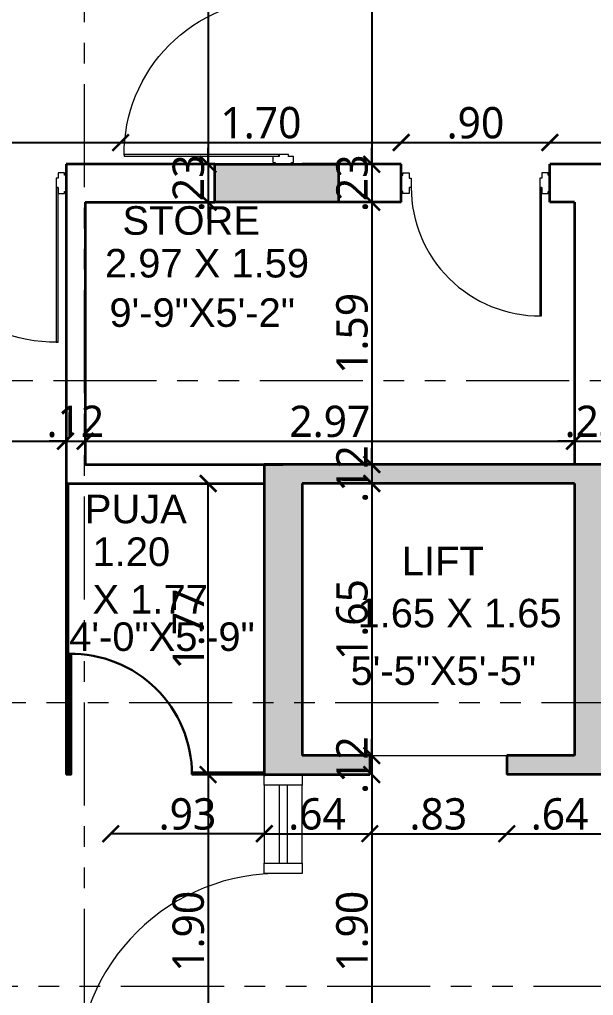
# Model space of a CAD drawing. Extents: x 2450 to 2649, y -7 to 131.
# Drawn here: x 2466.54 to 2470.02, y 88.64 to 94.56 of the extents above; entities that cross this region are included whole.
import ezdxf

# ---------------------------------------------------------------- set-up
doc = ezdxf.new("R2010")
doc.units = 0
doc.header["$MEASUREMENT"] = 0
doc.header["$PDMODE"] = 34
doc.linetypes.add('PHANTOM2', pattern=[1.25, 0.625, -0.125, 0.125, -0.125, 0.125, -0.125])
for name, color, linetype, lineweight in [('COLUMN', 5, 'Continuous', 35), ('DOOR-WINDOW', 35, 'Continuous', 13), ('DROP', 35, 'Continuous', 13), ('SECTION LINE', 3, 'PHANTOM2', 5), ('TEXT-1', 7, 'Continuous', 9), ('WALL', 30, 'Continuous', 35), ('WINDOW-LINE', 25, 'Continuous', 9)]:
    doc.layers.add(name, color=color, linetype=linetype, lineweight=lineweight)
for name, color, linetype, lineweight, true_color in [('COLUMN FILLING', 7, 'Continuous', 9, 0xc0bba0), ('COULMN HATCH', 7, 'Continuous', 13, 0xadadad), ('DIM_1', 7, 'Continuous', 13, 0x000000), ('INTERIOR', 7, 'Continuous', 9, 0x878b6f)]:
    doc.layers.add(name, color=color, linetype=linetype, lineweight=lineweight, true_color=true_color)
doc.styles.add('ARIAL', font='arial.ttf')
doc.styles.get("Standard").update_dxf_attribs({"font": 'malgunsl.ttf'})
doc.dimstyles.new('R07', dxfattribs={"dimtxt": 0.19, "dimasz": 0.1, "dimexe": 0.18, "dimexo": 0.0625, "dimgap": 0.02, "dimtad": 1, "dimzin": 4, "dimdsep": 46, "dimtxsty": 'Standard', "dimblk": 'ARCHTICK', "dimcen": 0, "dimse1": 1, "dimse2": 1, "dimclrd": 256, "dimclre": 48, "dimclrt": 256, "dimadec": 0, "dimazin": 0, "dimtm": 1e-09, "dimtfac": 1, "dimtix": 1, "dimtmove": 1, "dimatfit": 3, "dimfxl": 0.18, "dimtolj": 1, "dimtzin": 0, "dimlwe": 15, "dimarcsym": 0})

# ---------------------------------------------------------------- blocks, each defined once
blk = doc.blocks.new('*U1789')
at = {"layer": 'DOOR-WINDOW'}
for points in [[(2075.8136, -39.8247), (2075.7136, -39.8247), (2075.7136, -39.8143), (2075.7011, -39.8143), (2075.7011, -39.7768), (2075.7323, -39.7768), (2075.7323, -39.7643), (2075.7886, -39.7643), (2075.7886, -39.7768), (2075.8261, -39.7768), (2075.8261, -39.8143), (2075.8136, -39.8143)], [(2076.728, -39.7755), (2075.7898, -39.7755), (2075.7898, -39.7643), (2076.728, -39.7643), (2076.728, -39.7755)]]:
    blk.add_lwpolyline(points, close=True, dxfattribs=at)
blk.add_arc((2075.7886, -39.7643), 0.9394, 359.63334, 90, dxfattribs=at)
at = {"layer": 'WINDOW-LINE'}
for p, q in [((2075.6488, -36.6047), (2075.6488, -38.8247)), ((2075.8788, -36.6047), (2075.8788, -38.8247))]:
    blk.add_line(p, q, dxfattribs=at)
at = {"layer": 'WINDOW-LINE', "color": 35, "true_color": 0x9d754d}
for p, q in [((2075.6999, -36.6686), (2075.6999, -38.7609)), ((2075.8276, -36.6686), (2075.8276, -38.7609))]:
    blk.add_line(p, q, dxfattribs=at)
at = {"layer": 'WINDOW-LINE', "color": 4, "true_color": 0x24ffff}
blk.add_line((2075.7638, -36.6686), (2075.7638, -38.7609), dxfattribs=at)
at = {"layer": 'WINDOW-LINE'}
for points in [[(2075.6488, -36.6047), (2075.8788, -36.6047), (2075.8788, -36.6047), (2075.6488, -36.6047)], [(2075.6488, -38.8247), (2075.8788, -38.8247), (2075.8788, -38.8247), (2075.6488, -38.8247)]]:
    blk.add_lwpolyline(points, close=True, dxfattribs=at)
at = {"layer": 'WINDOW-LINE', "color": 35, "true_color": 0x9d754d}
for points in [[(2075.6999, -36.6047), (2075.8276, -36.6047), (2075.8276, -36.6686), (2075.6999, -36.6686)], [(2075.6999, -38.8247), (2075.8276, -38.8247), (2075.8276, -38.7609), (2075.6999, -38.7609)]]:
    blk.add_lwpolyline(points, close=True, dxfattribs=at)
blk = doc.blocks.new('*U44')
at = {"layer": 'DOOR-WINDOW'}
for points in [[(2075.8136, -39.8247), (2075.7136, -39.8247), (2075.7136, -39.8143), (2075.7011, -39.8143), (2075.7011, -39.7768), (2075.7323, -39.7768), (2075.7323, -39.7643), (2075.7886, -39.7643), (2075.7886, -39.7768), (2075.8261, -39.7768), (2075.8261, -39.8143), (2075.8136, -39.8143)], [(2076.728, -39.7755), (2075.7898, -39.7755), (2075.7898, -39.7643), (2076.728, -39.7643), (2076.728, -39.7755)]]:
    blk.add_lwpolyline(points, close=True, dxfattribs=at)
blk.add_arc((2075.7886, -39.7643), 0.9394, 359.63334, 90, dxfattribs=at)
at = {"layer": 'WINDOW-LINE'}
for p, q in [((2075.6488, -36.0147), (2075.6488, -38.8247)), ((2075.8788, -36.0147), (2075.8788, -38.8247))]:
    blk.add_line(p, q, dxfattribs=at)
at = {"layer": 'WINDOW-LINE', "color": 35, "true_color": 0x9d754d}
for p, q in [((2075.6999, -36.0786), (2075.6999, -38.7609)), ((2075.8276, -36.0786), (2075.8276, -38.7609))]:
    blk.add_line(p, q, dxfattribs=at)
at = {"layer": 'WINDOW-LINE', "color": 4, "true_color": 0x24ffff}
blk.add_line((2075.7638, -36.0786), (2075.7638, -38.7609), dxfattribs=at)
at = {"layer": 'WINDOW-LINE'}
for points in [[(2075.6488, -36.0147), (2075.8788, -36.0147), (2075.8788, -36.0147), (2075.6488, -36.0147)], [(2075.6488, -38.8247), (2075.8788, -38.8247), (2075.8788, -38.8247), (2075.6488, -38.8247)]]:
    blk.add_lwpolyline(points, close=True, dxfattribs=at)
at = {"layer": 'WINDOW-LINE', "color": 35, "true_color": 0x9d754d}
for points in [[(2075.6999, -36.0147), (2075.8276, -36.0147), (2075.8276, -36.0786), (2075.6999, -36.0786)], [(2075.6999, -38.8247), (2075.8276, -38.8247), (2075.8276, -38.7609), (2075.6999, -38.7609)]]:
    blk.add_lwpolyline(points, close=True, dxfattribs=at)
blk = doc.blocks.new('*U14')
at = {"layer": 'DOOR-WINDOW'}
for points in [[(0.0492, 0.804), (0.0492, 0.0263), (0.0605, 0.0263), (0.0605, 0.804), (0.0492, 0.804)], [(0, 0.05), (0, -0.05), (0.0105, -0.05), (0.0105, -0.0625), (0.048, -0.0625), (0.048, -0.0313), (0.0605, -0.0313), (0.0605, 0.025), (0.048, 0.025), (0.048, 0.0625), (0.0105, 0.0625), (0.0105, 0.05)], [(0.9, 0.05), (0.9, -0.05), (0.8895, -0.05), (0.8895, -0.0625), (0.852, -0.0625), (0.852, -0.0313), (0.8395, -0.0313), (0.8395, 0.025), (0.852, 0.025), (0.852, 0.0625), (0.8895, 0.0625), (0.8895, 0.05)]]:
    blk.add_lwpolyline(points, close=True, dxfattribs=at)
blk.add_arc((0.0605, 0.025), 0.779, 360, 90.36666, dxfattribs=at)
blk = doc.blocks.new('_ArchTick')
at = {"color": 0, "linetype": 'ByBlock', "const_width": 0.15}
blk.add_lwpolyline([(-0.5, -0.5), (0.5, 0.5)], dxfattribs=at)
blk = doc.blocks.new('*D3320')
at = {"layer": 'DEFPOINTS', "color": 0, "transparency": 16777216}
for p in [(2466.8276, 97.4924), (2467.6797, 93.6824), (2467.7201, 93.6824)]:
    blk.add_point(p, dxfattribs=at)
at = {"layer": 'DIM_1', "lineweight": -2, "transparency": 16777216}
blk.add_line((2467.6797, 97.4924), (2467.6797, 93.6824), dxfattribs=at)
at = {"layer": 'DIM_1', "lineweight": -2, "transparency": 16777216, "xscale": 0.1, "yscale": 0.1, "zscale": 0.1}
for p, rotation in [((2467.6797, 97.4924), 90), ((2467.6797, 93.6824), 270)]:
    blk.add_blockref('_ArchTick', p, dxfattribs=dict(at, rotation=rotation))
at = {"layer": 'DIM_1', "transparency": 16777216, "insert": (2467.5609, 95.5874), "char_height": 0.19, "attachment_point": 5, "rotation": 90}
blk.add_mtext('\\A1;3.81', dxfattribs=at)
blk = doc.blocks.new('*D3321')
at = {"layer": 'DEFPOINTS', "color": 0, "transparency": 16777216}
for p in [(2467.7201, 93.6824), (2467.6797, 93.4524), (2467.7201, 93.4524)]:
    blk.add_point(p, dxfattribs=at)
at = {"layer": 'DIM_1', "lineweight": -2, "transparency": 16777216}
for p, q in [((2467.6797, 93.6824), (2467.6797, 93.7824)), ((2467.6797, 93.6824), (2467.6797, 93.4524)), ((2467.6797, 93.4524), (2467.6797, 93.3524))]:
    blk.add_line(p, q, dxfattribs=at)
at = {"layer": 'DIM_1', "lineweight": -2, "transparency": 16777216, "xscale": 0.1, "yscale": 0.1, "zscale": 0.1}
for p, rotation in [((2467.6797, 93.6824), 270), ((2467.6797, 93.4524), 90)]:
    blk.add_blockref('_ArchTick', p, dxfattribs=dict(at, rotation=rotation))
at = {"layer": 'DIM_1', "transparency": 16777216, "insert": (2467.5614, 93.5674), "char_height": 0.19, "attachment_point": 5, "rotation": 90}
blk.add_mtext('\\A1;.23', dxfattribs=at)
blk = doc.blocks.new('*D3322')
at = {"layer": 'DEFPOINTS', "color": 0, "transparency": 16777216}
for p in [(2468.0201, 89.9824), (2467.6797, 88.0824), (2468.1351, 88.0824)]:
    blk.add_point(p, dxfattribs=at)
at = {"layer": 'DIM_1', "lineweight": -2, "transparency": 16777216}
blk.add_line((2467.6797, 89.9824), (2467.6797, 88.0824), dxfattribs=at)
at = {"layer": 'DIM_1', "lineweight": -2, "transparency": 16777216, "xscale": 0.1, "yscale": 0.1, "zscale": 0.1}
for p, rotation in [((2467.6797, 89.9824), 90), ((2467.6797, 88.0824), 270)]:
    blk.add_blockref('_ArchTick', p, dxfattribs=dict(at, rotation=rotation))
at = {"layer": 'DIM_1', "transparency": 16777216, "insert": (2467.5609, 89.0324), "char_height": 0.19, "attachment_point": 5, "rotation": 90}
blk.add_mtext('\\A1;1.90', dxfattribs=at)
blk = doc.blocks.new('*D3340')
at = {"layer": 'DEFPOINTS', "color": 0, "transparency": 16777216}
for p in [(2468.5502, 97.4925), (2468.4701, 93.6824), (2468.6716, 93.6824)]:
    blk.add_point(p, dxfattribs=at)
at = {"layer": 'DIM_1', "lineweight": -2, "transparency": 16777216}
blk.add_line((2468.6716, 97.4925), (2468.6716, 93.6824), dxfattribs=at)
at = {"layer": 'DIM_1', "lineweight": -2, "transparency": 16777216, "xscale": 0.1, "yscale": 0.1, "zscale": 0.1}
for p, rotation in [((2468.6716, 97.4925), 90), ((2468.6716, 93.6824), 270)]:
    blk.add_blockref('_ArchTick', p, dxfattribs=dict(at, rotation=rotation))
at = {"layer": 'DIM_1', "transparency": 16777216, "insert": (2468.5528, 95.5874), "char_height": 0.19, "attachment_point": 5, "rotation": 90}
blk.add_mtext('\\A1;3.81', dxfattribs=at)
blk = doc.blocks.new('*D3341')
at = {"layer": 'DEFPOINTS', "color": 0, "transparency": 16777216}
for p in [(2468.4701, 93.6824), (2468.4926, 93.4524), (2468.6716, 93.4524)]:
    blk.add_point(p, dxfattribs=at)
at = {"layer": 'DIM_1', "lineweight": -2, "transparency": 16777216}
for p, q in [((2468.6716, 93.6824), (2468.6716, 93.7824)), ((2468.6716, 93.6824), (2468.6716, 93.4524)), ((2468.6716, 93.4524), (2468.6716, 93.3524))]:
    blk.add_line(p, q, dxfattribs=at)
at = {"layer": 'DIM_1', "lineweight": -2, "transparency": 16777216, "xscale": 0.1, "yscale": 0.1, "zscale": 0.1}
for p, rotation in [((2468.6716, 93.6824), 270), ((2468.6716, 93.4524), 90)]:
    blk.add_blockref('_ArchTick', p, dxfattribs=dict(at, rotation=rotation))
at = {"layer": 'DIM_1', "transparency": 16777216, "insert": (2468.5533, 93.5674), "char_height": 0.19, "attachment_point": 5, "rotation": 90}
blk.add_mtext('\\A1;.23', dxfattribs=at)
blk = doc.blocks.new('*D3342')
at = {"layer": 'DEFPOINTS', "color": 0, "transparency": 16777216}
for p in [(2468.4926, 93.4524), (2468.4926, 91.8624), (2468.6716, 91.8624)]:
    blk.add_point(p, dxfattribs=at)
at = {"layer": 'DIM_1', "lineweight": -2, "transparency": 16777216}
blk.add_line((2468.6716, 93.4524), (2468.6716, 91.8624), dxfattribs=at)
at = {"layer": 'DIM_1', "lineweight": -2, "transparency": 16777216, "xscale": 0.1, "yscale": 0.1, "zscale": 0.1}
for p, rotation in [((2468.6716, 93.4524), 90), ((2468.6716, 91.8624), 270)]:
    blk.add_blockref('_ArchTick', p, dxfattribs=dict(at, rotation=rotation))
at = {"layer": 'DIM_1', "transparency": 16777216, "insert": (2468.5529, 92.6574), "char_height": 0.19, "attachment_point": 5, "rotation": 90}
blk.add_mtext('\\A1;1.59', dxfattribs=at)
blk = doc.blocks.new('*D3343')
at = {"layer": 'DEFPOINTS', "color": 0, "transparency": 16777216}
for p in [(2468.4926, 91.8624), (2468.6716, 91.7474), (2468.6716, 91.7474)]:
    blk.add_point(p, dxfattribs=at)
at = {"layer": 'DIM_1', "lineweight": -2, "transparency": 16777216}
for p, q in [((2468.6716, 91.8624), (2468.6716, 91.9624)), ((2468.6716, 91.8624), (2468.6716, 91.7474)), ((2468.6716, 91.7474), (2468.6716, 91.6474))]:
    blk.add_line(p, q, dxfattribs=at)
at = {"layer": 'DIM_1', "lineweight": -2, "transparency": 16777216, "xscale": 0.1, "yscale": 0.1, "zscale": 0.1}
for p, rotation in [((2468.6716, 91.8624), 270), ((2468.6716, 91.7474), 90)]:
    blk.add_blockref('_ArchTick', p, dxfattribs=dict(at, rotation=rotation))
at = {"layer": 'DIM_1', "transparency": 16777216, "insert": (2468.5531, 91.8049), "char_height": 0.19, "attachment_point": 5, "rotation": 90}
blk.add_mtext('\\A1;.12', dxfattribs=at)
blk = doc.blocks.new('*D3344')
at = {"layer": 'DEFPOINTS', "color": 0, "transparency": 16777216}
for p in [(2468.6716, 91.7474), (2468.4551, 90.0974), (2468.6716, 90.0974)]:
    blk.add_point(p, dxfattribs=at)
at = {"layer": 'DIM_1', "lineweight": -2, "transparency": 16777216}
blk.add_line((2468.6716, 91.7474), (2468.6716, 90.0974), dxfattribs=at)
at = {"layer": 'DIM_1', "lineweight": -2, "transparency": 16777216, "xscale": 0.1, "yscale": 0.1, "zscale": 0.1}
for p, rotation in [((2468.6716, 91.7474), 90), ((2468.6716, 90.0974), 270)]:
    blk.add_blockref('_ArchTick', p, dxfattribs=dict(at, rotation=rotation))
at = {"layer": 'DIM_1', "transparency": 16777216, "insert": (2468.5529, 90.9224), "char_height": 0.19, "attachment_point": 5, "rotation": 90}
blk.add_mtext('\\A1;1.65', dxfattribs=at)
blk = doc.blocks.new('*D3345')
at = {"layer": 'DEFPOINTS', "color": 0, "transparency": 16777216}
for p in [(2468.4551, 90.0974), (2468.3401, 89.9824), (2468.6716, 89.9824)]:
    blk.add_point(p, dxfattribs=at)
at = {"layer": 'DIM_1', "lineweight": -2, "transparency": 16777216}
for p, q in [((2468.6716, 90.0974), (2468.6716, 90.1974)), ((2468.6716, 90.0974), (2468.6716, 89.9824)), ((2468.6716, 89.9824), (2468.6716, 89.8824))]:
    blk.add_line(p, q, dxfattribs=at)
at = {"layer": 'DIM_1', "lineweight": -2, "transparency": 16777216, "xscale": 0.1, "yscale": 0.1, "zscale": 0.1}
for p, rotation in [((2468.6716, 90.0974), 270), ((2468.6716, 89.9824), 90)]:
    blk.add_blockref('_ArchTick', p, dxfattribs=dict(at, rotation=rotation))
at = {"layer": 'DIM_1', "transparency": 16777216, "insert": (2468.5531, 90.0399), "char_height": 0.19, "attachment_point": 5, "rotation": 90}
blk.add_mtext('\\A1;.12', dxfattribs=at)
blk = doc.blocks.new('*D3346')
at = {"layer": 'DEFPOINTS', "color": 0, "transparency": 16777216}
for p in [(2468.3401, 89.9824), (2468.3401, 88.0824), (2468.6716, 88.0824)]:
    blk.add_point(p, dxfattribs=at)
at = {"layer": 'DIM_1', "lineweight": -2, "transparency": 16777216}
blk.add_line((2468.6716, 89.9824), (2468.6716, 88.0824), dxfattribs=at)
at = {"layer": 'DIM_1', "lineweight": -2, "transparency": 16777216, "xscale": 0.1, "yscale": 0.1, "zscale": 0.1}
for p, rotation in [((2468.6716, 89.9824), 90), ((2468.6716, 88.0824), 270)]:
    blk.add_blockref('_ArchTick', p, dxfattribs=dict(at, rotation=rotation))
at = {"layer": 'DIM_1', "transparency": 16777216, "insert": (2468.5528, 89.0324), "char_height": 0.19, "attachment_point": 5, "rotation": 90}
blk.add_mtext('\\A1;1.90', dxfattribs=at)
blk = doc.blocks.new('*D3772')
at = {"layer": 'DEFPOINTS', "color": 0, "transparency": 16777216}
for p in [(2460.8228, 93.4524), (2466.8161, 92.0043), (2466.8161, 91.8624)]:
    blk.add_point(p, dxfattribs=at)
at = {"layer": 'DIM_1', "lineweight": -2, "transparency": 16777216}
blk.add_line((2460.8228, 92.0043), (2466.8161, 92.0043), dxfattribs=at)
at = {"layer": 'DIM_1', "lineweight": -2, "transparency": 16777216, "xscale": 0.1, "yscale": 0.1, "zscale": 0.1, "rotation": 180}
blk.add_blockref('_ArchTick', (2460.8228, 92.0043), dxfattribs=at)
at = {"layer": 'DIM_1', "lineweight": -2, "transparency": 16777216, "xscale": 0.1, "yscale": 0.1, "zscale": 0.1}
blk.add_blockref('_ArchTick', (2466.8161, 92.0043), dxfattribs=at)
at = {"layer": 'DIM_1', "transparency": 16777216, "insert": (2463.8195, 92.1225), "char_height": 0.19, "attachment_point": 5}
blk.add_mtext('\\A1;5.99', dxfattribs=at)
blk = doc.blocks.new('*D3773')
at = {"layer": 'DEFPOINTS', "color": 0, "transparency": 16777216}
for p in [(2466.9351, 92.0043), (2466.8161, 91.8624), (2466.9351, 91.8624)]:
    blk.add_point(p, dxfattribs=at)
at = {"layer": 'DIM_1', "lineweight": -2, "transparency": 16777216}
for p, q in [((2466.8161, 92.0043), (2466.7161, 92.0043)), ((2466.8161, 92.0043), (2466.9351, 92.0043)), ((2466.9351, 92.0043), (2467.0351, 92.0043))]:
    blk.add_line(p, q, dxfattribs=at)
at = {"layer": 'DIM_1', "lineweight": -2, "transparency": 16777216, "xscale": 0.1, "yscale": 0.1, "zscale": 0.1}
blk.add_blockref('_ArchTick', (2466.8161, 92.0043), dxfattribs=at)
at = {"layer": 'DIM_1', "lineweight": -2, "transparency": 16777216, "xscale": 0.1, "yscale": 0.1, "zscale": 0.1, "rotation": 180}
blk.add_blockref('_ArchTick', (2466.9351, 92.0043), dxfattribs=at)
at = {"layer": 'DIM_1', "transparency": 16777216, "insert": (2466.8756, 92.1228), "char_height": 0.19, "attachment_point": 5}
blk.add_mtext('\\A1;.12', dxfattribs=at)
blk = doc.blocks.new('*D3774')
at = {"layer": 'DEFPOINTS', "color": 0, "transparency": 16777216}
for p in [(2469.9001, 92.0043), (2466.9351, 91.8624), (2469.9001, 91.8624)]:
    blk.add_point(p, dxfattribs=at)
at = {"layer": 'DIM_1', "lineweight": -2, "transparency": 16777216}
blk.add_line((2466.9351, 92.0043), (2469.9001, 92.0043), dxfattribs=at)
at = {"layer": 'DIM_1', "lineweight": -2, "transparency": 16777216, "xscale": 0.1, "yscale": 0.1, "zscale": 0.1, "rotation": 180}
blk.add_blockref('_ArchTick', (2466.9351, 92.0043), dxfattribs=at)
at = {"layer": 'DIM_1', "lineweight": -2, "transparency": 16777216, "xscale": 0.1, "yscale": 0.1, "zscale": 0.1}
blk.add_blockref('_ArchTick', (2469.9001, 92.0043), dxfattribs=at)
at = {"layer": 'DIM_1', "transparency": 16777216, "insert": (2468.4176, 92.1225), "char_height": 0.19, "attachment_point": 5}
blk.add_mtext('\\A1;2.97', dxfattribs=at)
blk = doc.blocks.new('*D3775')
at = {"layer": 'DEFPOINTS', "color": 0, "transparency": 16777216}
for p in [(2470.1301, 92.0043), (2469.9001, 91.8624), (2470.1301, 91.8624)]:
    blk.add_point(p, dxfattribs=at)
at = {"layer": 'DIM_1', "lineweight": -2, "transparency": 16777216}
for p, q in [((2469.9001, 92.0043), (2469.8001, 92.0043)), ((2469.9001, 92.0043), (2470.1301, 92.0043)), ((2470.1301, 92.0043), (2470.2301, 92.0043))]:
    blk.add_line(p, q, dxfattribs=at)
at = {"layer": 'DIM_1', "lineweight": -2, "transparency": 16777216, "xscale": 0.1, "yscale": 0.1, "zscale": 0.1}
blk.add_blockref('_ArchTick', (2469.9001, 92.0043), dxfattribs=at)
at = {"layer": 'DIM_1', "lineweight": -2, "transparency": 16777216, "xscale": 0.1, "yscale": 0.1, "zscale": 0.1, "rotation": 180}
blk.add_blockref('_ArchTick', (2470.1301, 92.0043), dxfattribs=at)
at = {"layer": 'DIM_1', "transparency": 16777216, "insert": (2470.0151, 92.1226), "char_height": 0.19, "attachment_point": 5}
blk.add_mtext('\\A1;.23', dxfattribs=at)
blk = doc.blocks.new('*D3790')
at = {"layer": 'DEFPOINTS', "color": 0, "transparency": 16777216}
for p in [(2467.1501, 93.8146), (2467.1501, 93.6824), (2463.6001, 93.5674)]:
    blk.add_point(p, dxfattribs=at)
at = {"layer": 'DIM_1', "lineweight": -2, "transparency": 16777216}
blk.add_line((2463.6001, 93.8146), (2467.1501, 93.8146), dxfattribs=at)
at = {"layer": 'DIM_1', "lineweight": -2, "transparency": 16777216, "xscale": 0.1, "yscale": 0.1, "zscale": 0.1, "rotation": 180}
blk.add_blockref('_ArchTick', (2463.6001, 93.8146), dxfattribs=at)
at = {"layer": 'DIM_1', "lineweight": -2, "transparency": 16777216, "xscale": 0.1, "yscale": 0.1, "zscale": 0.1}
blk.add_blockref('_ArchTick', (2467.1501, 93.8146), dxfattribs=at)
at = {"layer": 'DIM_1', "transparency": 16777216, "insert": (2465.3751, 93.9329), "char_height": 0.19, "attachment_point": 5}
blk.add_mtext('\\A1;3.55', dxfattribs=at)
blk = doc.blocks.new('*D3791')
at = {"layer": 'DEFPOINTS', "color": 0, "transparency": 16777216}
for p in [(2468.8501, 93.8146), (2467.1501, 93.6824), (2468.8501, 93.6824)]:
    blk.add_point(p, dxfattribs=at)
at = {"layer": 'DIM_1', "lineweight": -2, "transparency": 16777216}
blk.add_line((2467.1501, 93.8146), (2468.8501, 93.8146), dxfattribs=at)
at = {"layer": 'DIM_1', "lineweight": -2, "transparency": 16777216, "xscale": 0.1, "yscale": 0.1, "zscale": 0.1, "rotation": 180}
blk.add_blockref('_ArchTick', (2467.1501, 93.8146), dxfattribs=at)
at = {"layer": 'DIM_1', "lineweight": -2, "transparency": 16777216, "xscale": 0.1, "yscale": 0.1, "zscale": 0.1}
blk.add_blockref('_ArchTick', (2468.8501, 93.8146), dxfattribs=at)
at = {"layer": 'DIM_1', "transparency": 16777216, "insert": (2468.0001, 93.9334), "char_height": 0.19, "attachment_point": 5}
blk.add_mtext('\\A1;1.70', dxfattribs=at)
blk = doc.blocks.new('*D3792')
at = {"layer": 'DEFPOINTS', "color": 0, "transparency": 16777216}
for p in [(2469.7501, 93.8146), (2468.8501, 93.6824), (2469.7501, 93.6824)]:
    blk.add_point(p, dxfattribs=at)
at = {"layer": 'DIM_1', "lineweight": -2, "transparency": 16777216}
blk.add_line((2468.8501, 93.8146), (2469.7501, 93.8146), dxfattribs=at)
at = {"layer": 'DIM_1', "lineweight": -2, "transparency": 16777216, "xscale": 0.1, "yscale": 0.1, "zscale": 0.1, "rotation": 180}
blk.add_blockref('_ArchTick', (2468.8501, 93.8146), dxfattribs=at)
at = {"layer": 'DIM_1', "lineweight": -2, "transparency": 16777216, "xscale": 0.1, "yscale": 0.1, "zscale": 0.1}
blk.add_blockref('_ArchTick', (2469.7501, 93.8146), dxfattribs=at)
at = {"layer": 'DIM_1', "transparency": 16777216, "insert": (2469.3001, 93.9329), "char_height": 0.19, "attachment_point": 5}
blk.add_mtext('\\A1;.90', dxfattribs=at)
blk = doc.blocks.new('*D3793')
at = {"layer": 'DEFPOINTS', "color": 0, "transparency": 16777216}
for p in [(2471.1752, 93.8146), (2469.7501, 93.6824), (2471.1752, 93.6824)]:
    blk.add_point(p, dxfattribs=at)
at = {"layer": 'DIM_1', "lineweight": -2, "transparency": 16777216}
blk.add_line((2469.7501, 93.8146), (2471.1752, 93.8146), dxfattribs=at)
at = {"layer": 'DIM_1', "lineweight": -2, "transparency": 16777216, "xscale": 0.1, "yscale": 0.1, "zscale": 0.1, "rotation": 180}
blk.add_blockref('_ArchTick', (2469.7501, 93.8146), dxfattribs=at)
at = {"layer": 'DIM_1', "lineweight": -2, "transparency": 16777216, "xscale": 0.1, "yscale": 0.1, "zscale": 0.1}
blk.add_blockref('_ArchTick', (2471.1752, 93.8146), dxfattribs=at)
at = {"layer": 'DIM_1', "transparency": 16777216, "insert": (2470.4627, 93.9334), "char_height": 0.19, "attachment_point": 5}
blk.add_mtext('\\A1;1.43', dxfattribs=at)
blk = doc.blocks.new('*D3829')
at = {"layer": 'DEFPOINTS', "color": 0, "transparency": 16777216}
for p in [(2468.0201, 89.6005), (2468.0201, 88.2805), (2467.0901, 87.9674)]:
    blk.add_point(p, dxfattribs=at)
at = {"layer": 'DIM_1', "lineweight": -2, "transparency": 16777216}
blk.add_line((2467.0901, 88.2805), (2468.0201, 88.2805), dxfattribs=at)
at = {"layer": 'DIM_1', "lineweight": -2, "transparency": 16777216, "xscale": 0.1, "yscale": 0.1, "zscale": 0.1, "rotation": 180}
blk.add_blockref('_ArchTick', (2467.0901, 88.2805), dxfattribs=at)
at = {"layer": 'DIM_1', "lineweight": -2, "transparency": 16777216, "xscale": 0.1, "yscale": 0.1, "zscale": 0.1}
blk.add_blockref('_ArchTick', (2468.0201, 88.2805), dxfattribs=at)
at = {"layer": 'DIM_1', "transparency": 16777216, "insert": (2467.5551, 88.3988), "char_height": 0.19, "attachment_point": 5}
blk.add_mtext('\\A1;.93', dxfattribs=at)
blk = doc.blocks.new('*D3830')
at = {"layer": 'DEFPOINTS', "color": 0, "transparency": 16777216}
for p in [(2468.0201, 89.6005), (2468.2501, 89.6005), (2468.2501, 88.2805)]:
    blk.add_point(p, dxfattribs=at)
at = {"layer": 'DIM_1', "lineweight": -2, "transparency": 16777216}
for p, q in [((2468.0201, 88.2805), (2467.9201, 88.2805)), ((2468.0201, 88.2805), (2468.2501, 88.2805)), ((2468.2501, 88.2805), (2468.3501, 88.2805))]:
    blk.add_line(p, q, dxfattribs=at)
at = {"layer": 'DIM_1', "lineweight": -2, "transparency": 16777216, "xscale": 0.1, "yscale": 0.1, "zscale": 0.1}
blk.add_blockref('_ArchTick', (2468.0201, 88.2805), dxfattribs=at)
at = {"layer": 'DIM_1', "lineweight": -2, "transparency": 16777216, "xscale": 0.1, "yscale": 0.1, "zscale": 0.1, "rotation": 180}
blk.add_blockref('_ArchTick', (2468.2501, 88.2805), dxfattribs=at)
at = {"layer": 'DIM_1', "transparency": 16777216, "insert": (2468.1351, 88.3988), "char_height": 0.19, "attachment_point": 5}
blk.add_mtext('\\A1;.23', dxfattribs=at)
blk = doc.blocks.new('*D3831')
at = {"layer": 'DEFPOINTS', "color": 0, "transparency": 16777216}
for p in [(2468.2501, 89.6005), (2472.8201, 89.3324), (2472.8201, 88.2805)]:
    blk.add_point(p, dxfattribs=at)
at = {"layer": 'DIM_1', "lineweight": -2, "transparency": 16777216}
blk.add_line((2468.2501, 88.2805), (2472.8201, 88.2805), dxfattribs=at)
at = {"layer": 'DIM_1', "lineweight": -2, "transparency": 16777216, "xscale": 0.1, "yscale": 0.1, "zscale": 0.1, "rotation": 180}
blk.add_blockref('_ArchTick', (2468.2501, 88.2805), dxfattribs=at)
at = {"layer": 'DIM_1', "lineweight": -2, "transparency": 16777216, "xscale": 0.1, "yscale": 0.1, "zscale": 0.1}
blk.add_blockref('_ArchTick', (2472.8201, 88.2805), dxfattribs=at)
at = {"layer": 'DIM_1', "transparency": 16777216, "insert": (2470.5351, 88.3971), "char_height": 0.19, "attachment_point": 5}
blk.add_mtext('\\A1;4.57', dxfattribs=at)
blk = doc.blocks.new('*D4126')
at = {"layer": 'DEFPOINTS', "color": 0, "transparency": 16777216}
for p in [(2468.0201, 89.9824), (2468.6601, 89.9824), (2468.6601, 89.6241)]:
    blk.add_point(p, dxfattribs=at)
at = {"layer": 'DIM_1', "lineweight": -2, "transparency": 16777216}
blk.add_line((2468.0201, 89.6241), (2468.6601, 89.6241), dxfattribs=at)
at = {"layer": 'DIM_1', "lineweight": -2, "transparency": 16777216, "xscale": 0.1, "yscale": 0.1, "zscale": 0.1, "rotation": 180}
blk.add_blockref('_ArchTick', (2468.0201, 89.6241), dxfattribs=at)
at = {"layer": 'DIM_1', "lineweight": -2, "transparency": 16777216, "xscale": 0.1, "yscale": 0.1, "zscale": 0.1}
blk.add_blockref('_ArchTick', (2468.6601, 89.6241), dxfattribs=at)
at = {"layer": 'DIM_1', "transparency": 16777216, "insert": (2468.3401, 89.7424), "char_height": 0.19, "attachment_point": 5}
blk.add_mtext('\\A1;.64', dxfattribs=at)
blk = doc.blocks.new('*D4127')
at = {"layer": 'DEFPOINTS', "color": 0, "transparency": 16777216}
for p in [(2469.4901, 90.0399), (2468.6601, 89.9824), (2469.4901, 89.6241)]:
    blk.add_point(p, dxfattribs=at)
at = {"layer": 'DIM_1', "lineweight": -2, "transparency": 16777216}
blk.add_line((2468.6601, 89.6241), (2469.4901, 89.6241), dxfattribs=at)
at = {"layer": 'DIM_1', "lineweight": -2, "transparency": 16777216, "xscale": 0.1, "yscale": 0.1, "zscale": 0.1, "rotation": 180}
blk.add_blockref('_ArchTick', (2468.6601, 89.6241), dxfattribs=at)
at = {"layer": 'DIM_1', "lineweight": -2, "transparency": 16777216, "xscale": 0.1, "yscale": 0.1, "zscale": 0.1}
blk.add_blockref('_ArchTick', (2469.4901, 89.6241), dxfattribs=at)
at = {"layer": 'DIM_1', "transparency": 16777216, "insert": (2469.0751, 89.7424), "char_height": 0.19, "attachment_point": 5}
blk.add_mtext('\\A1;.83', dxfattribs=at)
blk = doc.blocks.new('*D4128')
at = {"layer": 'DEFPOINTS', "color": 0, "transparency": 16777216}
for p in [(2469.4901, 90.0399), (2470.1301, 89.9824), (2470.1301, 89.6241)]:
    blk.add_point(p, dxfattribs=at)
at = {"layer": 'DIM_1', "lineweight": -2, "transparency": 16777216}
blk.add_line((2469.4901, 89.6241), (2470.1301, 89.6241), dxfattribs=at)
at = {"layer": 'DIM_1', "lineweight": -2, "transparency": 16777216, "xscale": 0.1, "yscale": 0.1, "zscale": 0.1, "rotation": 180}
blk.add_blockref('_ArchTick', (2469.4901, 89.6241), dxfattribs=at)
at = {"layer": 'DIM_1', "lineweight": -2, "transparency": 16777216, "xscale": 0.1, "yscale": 0.1, "zscale": 0.1}
blk.add_blockref('_ArchTick', (2470.1301, 89.6241), dxfattribs=at)
at = {"layer": 'DIM_1', "transparency": 16777216, "insert": (2469.8101, 89.7424), "char_height": 0.19, "attachment_point": 5}
blk.add_mtext('\\A1;.64', dxfattribs=at)
blk = doc.blocks.new('*D4132')
at = {"layer": 'DEFPOINTS', "color": 0, "transparency": 16777216}
for p in [(2467.6797, 91.7474), (2468.0251, 91.7474), (2468.0251, 89.9824)]:
    blk.add_point(p, dxfattribs=at)
at = {"layer": 'DIM_1', "lineweight": -2, "transparency": 16777216}
blk.add_line((2467.6797, 89.9824), (2467.6797, 91.7474), dxfattribs=at)
at = {"layer": 'DIM_1', "lineweight": -2, "transparency": 16777216, "xscale": 0.1, "yscale": 0.1, "zscale": 0.1}
for p, rotation in [((2467.6797, 91.7474), 90), ((2467.6797, 89.9824), 270)]:
    blk.add_blockref('_ArchTick', p, dxfattribs=dict(at, rotation=rotation))
at = {"layer": 'DIM_1', "transparency": 16777216, "insert": (2467.5612, 90.8649), "char_height": 0.19, "attachment_point": 5, "rotation": 90}
blk.add_mtext('\\A1;1.77', dxfattribs=at)
blk = doc.blocks.new('*D4133')
at = {"layer": 'DEFPOINTS', "color": 0, "transparency": 16777216}
for p in [(2467.0901, 91.7474), (2468.0201, 91.7474), (2467.0901, 89.6241)]:
    blk.add_point(p, dxfattribs=at)
at = {"layer": 'DIM_1', "lineweight": -2, "transparency": 16777216}
blk.add_line((2468.0201, 89.6241), (2467.0901, 89.6241), dxfattribs=at)
at = {"layer": 'DIM_1', "lineweight": -2, "transparency": 16777216, "xscale": 0.1, "yscale": 0.1, "zscale": 0.1, "rotation": 180}
blk.add_blockref('_ArchTick', (2467.0901, 89.6241), dxfattribs=at)
at = {"layer": 'DIM_1', "lineweight": -2, "transparency": 16777216, "xscale": 0.1, "yscale": 0.1, "zscale": 0.1}
blk.add_blockref('_ArchTick', (2468.0201, 89.6241), dxfattribs=at)
at = {"layer": 'DIM_1', "transparency": 16777216, "insert": (2467.5551, 89.7424), "char_height": 0.19, "attachment_point": 5}
blk.add_mtext('\\A1;.93', dxfattribs=at)

msp = doc.modelspace()

# ---------------------------------------------------------------- hatches: boundary and pattern name
at = {"layer": 'COLUMN FILLING'}
h = msp.add_hatch(color=256, dxfattribs=at)
h.dxf.hatch_style = 1
h.paths.add_polyline_path([(2469.4901, 90.0974), (2469.4901, 89.9824), (2470.1301, 89.9824), (2470.1301, 91.8624), (2468.0201, 91.8624), (2468.0201, 89.9824), (2468.6601, 89.9824), (2468.6601, 90.0974), (2468.2501, 90.0974), (2468.2501, 91.7474), (2469.9001, 91.7474), (2469.9001, 90.0974)])
at = {"layer": 'COULMN HATCH', "ltscale": 0.001}
h = msp.add_hatch(color=256, dxfattribs=at)
h.dxf.hatch_style = 1
h.paths.add_polyline_path([(2463.5601, 97.7224), (2463.5601, 97.4924), (2463.0351, 97.4924), (2463.0351, 97.7224)])
h.paths.add_polyline_path([(2460.5928, 98.1624), (2460.8228, 98.1624), (2460.8228, 97.6374), (2460.5928, 97.6374)])
h.paths.add_polyline_path([(2455.1828, 98.4574), (2455.4128, 98.4574), (2455.4128, 97.9324), (2455.1828, 97.9324)])
h.paths.add_polyline_path([(2463.1501, 93.4524), (2462.9201, 93.4524), (2462.9201, 94.2024), (2463.1501, 94.2024)])
h.paths.add_polyline_path([(2460.8228, 93.4524), (2460.5928, 93.4524), (2460.5928, 94.2024), (2460.8228, 94.2024)])
h.paths.add_polyline_path([(2455.1828, 93.6824), (2455.4128, 93.6824), (2455.4128, 93.0824), (2455.1828, 93.0824)])
h.paths.add_polyline_path([(2460.8228, 90.8074), (2460.5928, 90.8074), (2460.5928, 91.5574), (2460.8228, 91.5574)])
h.paths.add_polyline_path([(2455.1828, 91.6324), (2455.4128, 91.6324), (2455.4128, 91.1074), (2455.1828, 91.1074)])
h.paths.add_polyline_path([(2465.2201, 88.0824), (2465.2201, 87.8524), (2464.4701, 87.8524), (2464.4701, 88.0824)])
h.paths.add_polyline_path([(2460.5928, 87.2274), (2460.8228, 87.2274), (2460.8228, 86.6274), (2460.5928, 86.6274)])
h.paths.add_polyline_path([(2455.7828, 86.8574), (2455.7828, 86.6274), (2455.1828, 86.6274), (2455.1828, 86.8574)])
h.paths.add_polyline_path([(2464.4701, 83.8724), (2464.7001, 83.8724), (2464.7001, 83.2724), (2464.4701, 83.2724)])
h.paths.add_polyline_path([(2472.8201, 88.0824), (2473.0501, 88.0824), (2473.0501, 87.5574), (2472.8201, 87.5574)])
h.paths.add_polyline_path([(2470.1301, 88.0824), (2470.1301, 87.8524), (2469.5301, 87.8524), (2469.5301, 88.0824)])
h.paths.add_polyline_path([(2468.0201, 97.9424), (2468.0201, 97.4924), (2468.2501, 97.4924), (2468.2501, 97.9424)])
h.paths.add_polyline_path([(2473.0501, 97.1974), (2472.8201, 97.1974), (2472.8201, 97.7224), (2473.0501, 97.7224)])
h.paths.add_polyline_path([(2472.8201, 94.0524), (2473.0501, 94.0524), (2473.0501, 93.4524), (2472.8201, 93.4524)])
h.paths.add_polyline_path([(2467.7201, 93.4524), (2467.7201, 93.6824), (2468.4701, 93.6824), (2468.4701, 93.4524)])
h.paths.add_polyline_path([(2469.9001, 83.5024), (2470.1301, 83.5024), (2470.1301, 83.2724), (2469.9001, 83.2724)])

# ---------------------------------------------------------------- linework, layer by layer
at = {"layer": 'COLUMN', "ltscale": 10}
for p, q in [((2468.0201, 91.8624), (2468.0201, 89.9824)), ((2470.1301, 91.8624), (2468.0201, 91.8624)), ((2468.2501, 91.7474), (2468.2501, 90.0974)), ((2469.9001, 91.7474), (2468.2501, 91.7474)), ((2469.9001, 91.7474), (2469.9001, 90.0974)), ((2468.6601, 90.0974), (2468.2501, 90.0974)), ((2468.6601, 90.0974), (2468.6601, 89.9824)), ((2469.9001, 90.0974), (2469.4901, 90.0974)), ((2469.4901, 90.0974), (2469.4901, 89.9824)), ((2468.0201, 89.9824), (2468.6601, 89.9824)), ((2470.1301, 89.9824), (2469.4901, 89.9824))]:
    msp.add_line(p, q, dxfattribs=at)
at = {"layer": 'COLUMN'}
msp.add_lwpolyline([(2467.7201, 93.4524), (2467.7201, 93.6824), (2468.4701, 93.6824), (2468.4701, 93.4524)], close=True, dxfattribs=at)
at = {"layer": 'DOOR-WINDOW'}
msp.add_arc((2468.1088, 88.1606), 1.2221, 88.76926, 180.52744, dxfattribs=at)
at = {"layer": 'DROP'}
msp.add_line((2468.6601, 90.0974), (2469.4901, 90.0974), dxfattribs=at)
at = {"layer": 'INTERIOR', "color": 152, "true_color": 0x2776bb}
for p, q in [((2466.8201, 90.0624), (2466.8201, 91.7474)), ((2466.8201, 89.9824), (2466.8201, 90.0624))]:
    msp.add_line(p, q, dxfattribs=at)
at = {"layer": 'SECTION LINE'}
for points in [[(2468.1987, 78.5442), (2466.9311, 78.5442), (2466.9311, 102.8435), (2467.9913, 102.8435)], [(2477.3681, 93.5537), (2477.3681, 92.3704), (2450.7589, 92.3704), (2450.7589, 93.2428)], [(2450.9507, 91.2924), (2450.9507, 90.4196), (2477.4606, 90.4196), (2477.4606, 91.3005)], [(2450.9014, 89.5728), (2450.9014, 88.7), (2477.4113, 88.7), (2477.4113, 89.5809)]]:
    msp.add_lwpolyline(points, dxfattribs=at)
at = {"layer": 'WALL'}
for p, q in [((2467.7201, 93.6824), (2466.8201, 93.6824)), ((2466.8201, 93.6824), (2466.8201, 91.7474)), ((2468.8501, 93.6824), (2468.2501, 93.6824)), ((2468.8501, 93.4524), (2468.8501, 93.6824)), ((2471.6001, 93.6824), (2469.7501, 93.6824)), ((2469.7501, 93.4524), (2469.7501, 93.6824)), ((2466.9351, 93.4524), (2466.9351, 91.8624)), ((2466.9351, 93.4524), (2467.7201, 93.4524)), ((2468.8501, 93.4524), (2468.1351, 93.4524)), ((2469.9001, 93.4524), (2469.7501, 93.4524)), ((2469.9001, 93.4524), (2469.9001, 91.8624)), ((2466.9351, 91.8624), (2468.0201, 91.8624)), ((2468.0201, 91.8624), (2468.1351, 91.8624)), ((2466.8201, 91.7474), (2468.0201, 91.7474))]:
    msp.add_line(p, q, dxfattribs=at)
at = {"layer": 'WINDOW-LINE', "color": 35, "true_color": 0x9d754d}
for p, q in [((2468.0201, 89.9774), (2468.0251, 89.9774)), ((2468.0251, 89.9774), (2468.0251, 89.9824)), ((2468.2451, 89.9774), (2468.2451, 89.9824)), ((2468.2501, 89.9774), (2468.2451, 89.9774)), ((2468.0201, 89.9186), (2468.0201, 89.4463)), ((2468.1106, 89.9186), (2468.1106, 89.4463)), ((2468.1596, 89.9186), (2468.1596, 89.4463)), ((2468.2501, 89.4463), (2468.2501, 89.9186))]:
    msp.add_line(p, q, dxfattribs=at)
at = {"layer": 'WINDOW-LINE', "color": 4, "lineweight": 30, "true_color": 0x24ffff}
for points in [[(2466.8201, 89.9824), (2466.8321, 89.9824), (2466.8321, 91.7474), (2466.8201, 91.7474)], [(2467.5821, 89.9824), (2467.5821, 89.9944), (2468.0201, 89.9944), (2468.0201, 89.9824)]]:
    msp.add_lwpolyline(points, close=True, dxfattribs=at)
msp.add_lwpolyline([(2466.8499, 90.7147), (2466.8499, 89.9824), (2466.8379, 89.9824), (2466.8379, 90.7146)], dxfattribs=at)
at = {"layer": 'WINDOW-LINE', "color": 35, "true_color": 0x9d754d}
for points in [[(2468.2501, 89.9774), (2468.2501, 89.9186), (2468.0201, 89.9186), (2468.0201, 89.9774)], [(2468.0251, 89.9824), (2468.2451, 89.9824)]]:
    msp.add_lwpolyline(points, dxfattribs=at)
msp.add_lwpolyline([(2468.2501, 89.3824), (2468.0201, 89.3824), (2468.0201, 89.4463), (2468.2501, 89.4463)], close=True, dxfattribs=at)
at = {"layer": 'WINDOW-LINE', "color": 4, "lineweight": 30, "true_color": 0x24ffff}
msp.add_arc((2466.8499, 89.9824), 0.7322, 0, 90.93905, dxfattribs=at)

# ---------------------------------------------------------------- block references
at = {"layer": 'WALL', "xscale": -1}
msp.add_blockref('*U44', (4543.899, 133.5072), dxfattribs=at)
at = {"layer": 'WALL', "xscale": -1, "rotation": 90}
msp.add_blockref('*U1789', (2426.9953, 2169.3312), dxfattribs=at)
at = {"layer": 'WINDOW-LINE', "rotation": 180}
msp.add_blockref('*U14', (2469.7501, 93.5674), dxfattribs=at)

# ---------------------------------------------------------------- texts
at = {"layer": 'TEXT-1', "color": 18, "ltscale": 10, "true_color": 0x000000, "width": 1.998194, "attachment_point": 1, "style": 'ARIAL'}
for s, insert, char_height in [('\\A1;STORE', (2467.161, 93.4285), 0.17311), ('\\A1;2.97 X 1.59', (2467.0549, 93.1694), 0.173107), ('\\A1;PUJA', (2466.9328, 91.6792), 0.17311), ('\\A1;1.20 \\PX 1.77', (2466.9793, 91.4204), 0.17311), ('\\A1;LIFT', (2468.8538, 91.3642), 0.17311), ('\\A1;1.65 X 1.65', (2468.585, 91.0482), 0.173107)]:
    msp.add_mtext(s, dxfattribs=dict(at, insert=insert, char_height=char_height))
at = {"layer": 'TEXT-1', "color": 146, "ltscale": 10, "true_color": 0x105689, "char_height": 0.173107, "width": 1.998194, "attachment_point": 1, "style": 'ARIAL'}
for s, insert in [('\\A1;9\'-9"X5\'-2"', (2467.0819, 92.8701)), ('\\A1;4\'-0"X5\'-9"', (2466.8382, 90.9052)), ('\\A1;5\'-5"X5\'-5"', (2468.543, 90.6989))]:
    msp.add_mtext(s, dxfattribs=dict(at, insert=insert))

# ---------------------------------------------------------------- dimensions: what is measured, and where the dimension line sits
at = {"layer": 'DIM_1'}
for base, p1, p2, picture, middle in [((2467.6797, 93.6824), (2466.8276, 97.4924), (2467.7201, 93.6824), '*D3320', (2467.5609, 95.5874)), ((2468.6716, 93.6824), (2468.5502, 97.4925), (2468.4701, 93.6824), '*D3340', (2468.5528, 95.5874)), ((2467.6797, 93.4524), (2467.7201, 93.6824), (2467.7201, 93.4524), '*D3321', (2467.5614, 93.5674)), ((2468.6716, 93.4524), (2468.4701, 93.6824), (2468.4926, 93.4524), '*D3341', (2468.5533, 93.5674)), ((2468.6716, 91.8624), (2468.4926, 93.4524), (2468.4926, 91.8624), '*D3342', (2468.5529, 92.6574)), ((2468.6716198905, 91.7474393997), (2468.4925772379, 91.8624393997), (2468.6716198905, 91.7474393997), '*D3343', (2468.553132467, 91.8049393997)), ((2467.6797172371, 91.7474393997), (2468.0250772379, 89.9824393997), (2468.0250772379, 91.7474393997), '*D4132', (2467.5612298136, 90.8649393997)), ((2468.6716, 90.0974), (2468.6716, 91.7474), (2468.4551, 90.0974), '*D3344', (2468.5529, 90.9224)), ((2468.6716198905, 89.9824393997), (2468.4550772379, 90.0974393997), (2468.3400772379, 89.9824393997), '*D3345', (2468.553132467, 90.0399393997)), ((2467.6797, 88.0824), (2468.0201, 89.9824), (2468.1351, 88.0824), '*D3322', (2467.5609, 89.0324)), ((2468.6716, 88.0824), (2468.3401, 89.9824), (2468.3401, 88.0824), '*D3346', (2468.5528, 89.0324))]:
    dim = msp.add_linear_dim(base=base, p1=p1, p2=p2, angle=90, dimstyle='R07', override={"dimpost": '\\X'}, dxfattribs=at)
    dim.commit()
    dim.dimension.update_dxf_attribs({"geometry": picture, "text_midpoint": middle})
for base, p1, p2, picture, middle in [((2467.1501, 93.8146), (2463.6001, 93.5674), (2467.1501, 93.6824), '*D3790', (2465.3751, 93.9329)), ((2468.8501, 93.8146), (2467.1501, 93.6824), (2468.8501, 93.6824), '*D3791', (2468.0001, 93.9334)), ((2469.7501, 93.8146), (2468.8501, 93.6824), (2469.7501, 93.6824), '*D3792', (2469.3001, 93.9329)), ((2471.1752, 93.8146), (2469.7501, 93.6824), (2471.1752, 93.6824), '*D3793', (2470.4627, 93.9334)), ((2466.8161, 92.0043), (2460.8228, 93.4524), (2466.8161, 91.8624), '*D3772', (2463.8195, 92.1225)), ((2466.9351, 92.0043), (2466.8161, 91.8624), (2466.9351, 91.8624), '*D3773', (2466.8756, 92.1228)), ((2469.9000772379, 92.0043163123), (2466.9350772379, 91.8624393997), (2469.9000772379, 91.8624393997), '*D3774', (2468.4175772379, 92.1225454082)), ((2470.1301, 92.0043), (2469.9001, 91.8624), (2470.1301, 91.8624), '*D3775', (2470.0151, 92.1226)), ((2467.0901, 89.6241), (2468.0201, 91.7474), (2467.0901, 91.7474), '*D4133', (2467.5551, 89.7424)), ((2469.4901, 89.6241), (2468.6601, 89.9824), (2469.4901, 90.0399), '*D4127', (2469.0751, 89.7424)), ((2470.1301, 89.6241), (2469.4901, 90.0399), (2470.1301, 89.9824), '*D4128', (2469.8101, 89.7424)), ((2468.6601, 89.6241), (2468.0201, 89.9824), (2468.6601, 89.9824), '*D4126', (2468.3401, 89.7424)), ((2468.0201, 88.2805), (2467.0901, 87.9674), (2468.0201, 89.6005), '*D3829', (2467.5551, 88.3988)), ((2468.2501, 88.2805), (2468.0201, 89.6005), (2468.2501, 89.6005), '*D3830', (2468.1351, 88.3988)), ((2472.8201, 88.2805), (2468.2501, 89.6005), (2472.8201, 89.3324), '*D3831', (2470.5351, 88.3971))]:
    dim = msp.add_linear_dim(base=base, p1=p1, p2=p2, dimstyle='R07', override={"dimpost": '\\X'}, dxfattribs=at)
    dim.commit()
    dim.dimension.update_dxf_attribs({"geometry": picture, "text_midpoint": middle})

doc.saveas('drawing.dxf')
